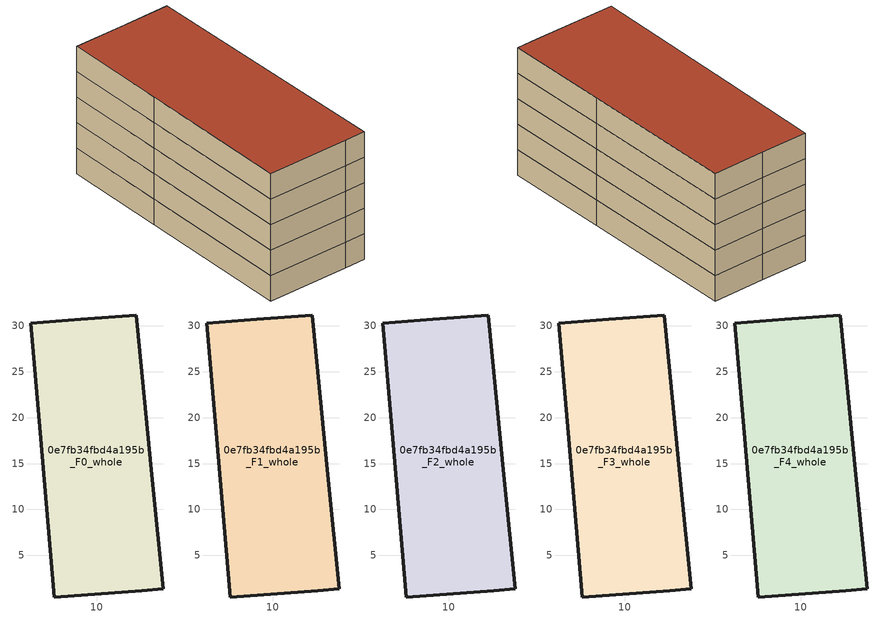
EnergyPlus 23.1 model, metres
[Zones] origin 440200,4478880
0e7fb34fbd4a195b_F0_whole
 floor ground (EU_floor_Construction): 14.29,31.16 16.05,13.22 17.22,1.35 14.87,1.17 5.35,0.47 3.83,18.33 2.81,30.26 8.26,30.69 z0
 wall outside (EU_wall_Construction): 2.81,30.26 3.83,18.33 5.35,0.47 14.87,1.17 17.22,1.35 16.05,13.22 14.29,31.16 8.26,30.69 2.81,30.26 z0:3
0e7fb34fbd4a195b_F1_whole
 floor to 0e7fb34fbd4a195b_F0_whole (EU_floor_Construction): 14.29,31.16 16.05,13.22 17.22,1.35 14.87,1.17 5.35,0.47 3.83,18.33 2.81,30.26 8.26,30.69 z3
 wall outside (EU_wall_Construction): 2.81,30.26 3.83,18.33 5.35,0.47 14.87,1.17 17.22,1.35 16.05,13.22 14.29,31.16 8.26,30.69 2.81,30.26 z3:6
0e7fb34fbd4a195b_F2_whole
 floor to 0e7fb34fbd4a195b_F1_whole (EU_floor_Construction): 14.29,31.16 16.05,13.22 17.22,1.35 14.87,1.17 5.35,0.47 3.83,18.33 2.81,30.26 8.26,30.69 z6
 wall outside (EU_wall_Construction): 2.81,30.26 3.83,18.33 5.35,0.47 14.87,1.17 17.22,1.35 16.05,13.22 14.29,31.16 8.26,30.69 2.81,30.26 z6:9
0e7fb34fbd4a195b_F3_whole
 floor to 0e7fb34fbd4a195b_F2_whole (EU_floor_Construction): 14.29,31.16 16.05,13.22 17.22,1.35 14.87,1.17 5.35,0.47 3.83,18.33 2.81,30.26 8.26,30.69 z9
 wall outside (EU_wall_Construction): 2.81,30.26 3.83,18.33 5.35,0.47 14.87,1.17 17.22,1.35 16.05,13.22 14.29,31.16 8.26,30.69 2.81,30.26 z9:12
0e7fb34fbd4a195b_F4_whole
 floor to 0e7fb34fbd4a195b_F3_whole (EU_floor_Construction): 14.29,31.16 16.05,13.22 17.22,1.35 14.87,1.17 5.35,0.47 3.83,18.33 2.81,30.26 8.26,30.69 z12
 wall outside (EU_wall_Construction): 2.81,30.26 3.83,18.33 5.35,0.47 14.87,1.17 17.22,1.35 16.05,13.22 14.29,31.16 8.26,30.69 2.81,30.26 z12:15
 roof outside (EU_roof_Construction): 17.22,1.35 16.05,13.22 14.29,31.16 8.26,30.69 2.81,30.26 3.83,18.33 5.35,0.47 14.87,1.17 z15
[Building]
EU S2 Campaign: North Axis=0; Terrain=City; Solar Distribution=FullExterior
[Site:Location]
Madrid: Latitude=40.5; Longitude=-3.5; Time Zone=1; Elevation=609
[SizingPeriod:WeatherFileDays]
AnnualSizingPeriod: Begin Month=1; Begin Day of Month=1; End Month=12; End Day of Month=31; Day of Week for Start Day=Monday; Use Weather File Daylight Saving Period=No; Use Weather File Rain and Snow Indicators=No
[MATERIAL]
EU_InternalMass_Material: Roughness=MediumRough; Thickness=0.1; Conductivity=1; Density=1800; Specific Heat=900; Thermal Absorptance=0.9; Solar Absorptance=0.7; Visible Absorptance=0.7
[MATERIAL:NOMASS] Roughness=MediumRough; Thermal Absorptance=0.9; Solar Absorptance=0.7; Visible Absorptance=0.7
Name | Thermal Resistance
EU_wall_NoMass | 0.609216
EU_roof_NoMass | 0.513268
EU_floor_NoMass | 0.568163
[CONSTRUCTION]
EU_wall_Construction: EU_wall_NoMass
EU_roof_Construction: EU_roof_NoMass
EU_floor_Construction: EU_floor_NoMass
EU_InternalMass_Construction: EU_InternalMass_Material
[ZONE] Type=1; Multiplier=1; Ceiling Height=autocalculate; Volume=1051.15; Floor Area=autocalculate; Part of Total Floor Area=Yes
0e7fb34fbd4a195b_F0_whole; 0e7fb34fbd4a195b_F1_whole; 0e7fb34fbd4a195b_F2_whole; 0e7fb34fbd4a195b_F3_whole; 0e7fb34fbd4a195b_F4_whole
[INTERNALMASS] Construction=EU_InternalMass_Construction; Surface Area=350.383
Name | Zone or ZoneList
0e7fb34fbd4a195b_F0_whole_EU_InternalMass | 0e7fb34fbd4a195b_F0_whole
0e7fb34fbd4a195b_F1_whole_EU_InternalMass | 0e7fb34fbd4a195b_F1_whole
0e7fb34fbd4a195b_F2_whole_EU_InternalMass | 0e7fb34fbd4a195b_F2_whole
0e7fb34fbd4a195b_F3_whole_EU_InternalMass | 0e7fb34fbd4a195b_F3_whole
0e7fb34fbd4a195b_F4_whole_EU_InternalMass | 0e7fb34fbd4a195b_F4_whole
[OTHEREQUIPMENT] Fuel Type=Electricity; Design Level Calculation Method=Watts/Area; Power per Zone Floor Area=1; Fraction Latent=0; Fraction Radiant=0; Fraction Lost=0; Carbon Dioxide Generation Rate=0; EndUse Subcategory=EU_Step8_InternalGains
Name | Zone or ZoneList or Space or SpaceList | Schedule
EU_Step8_InternalGain_0e7fb34fbd4a195b_F0_whole_f000 | 0e7fb34fbd4a195b_F0_whole | EU_Step8_GainSchedule_0e7fb34fbd4a195b_F0_whole_f000
EU_Step8_InternalGain_0e7fb34fbd4a195b_F1_whole_f000 | 0e7fb34fbd4a195b_F1_whole | EU_Step8_GainSchedule_0e7fb34fbd4a195b_F1_whole_f000
EU_Step8_InternalGain_0e7fb34fbd4a195b_F2_whole_f000 | 0e7fb34fbd4a195b_F2_whole | EU_Step8_GainSchedule_0e7fb34fbd4a195b_F2_whole_f000
EU_Step8_InternalGain_0e7fb34fbd4a195b_F3_whole_f000 | 0e7fb34fbd4a195b_F3_whole | EU_Step8_GainSchedule_0e7fb34fbd4a195b_F3_whole_f000
EU_Step8_InternalGain_0e7fb34fbd4a195b_F4_whole_f000 | 0e7fb34fbd4a195b_F4_whole | EU_Step8_GainSchedule_0e7fb34fbd4a195b_F4_whole_f000
[ZONEVENTILATION:DESIGNFLOWRATE] Schedule=EU_AlwaysOn; Design Flow Rate Calculation Method=AirChanges/Hour; Air Changes per Hour=0.752966; Ventilation Type=Natural; Fan Pressure Rise=0; Fan Total Efficiency=1; Constant Term Coefficient=1; Temperature Term Coefficient=0; Velocity Term Coefficient=0; Velocity Squared Term Coefficient=0; Minimum Indoor Temperature=-100; Maximum Indoor Temperature=100; Delta Temperature=-100; Minimum Outdoor Temperature=-100; Maximum Outdoor Temperature=100; Maximum Wind Speed=40
Name | Zone or ZoneList or Space or SpaceList
EU_ConstantAir_0e7fb34fbd4a195b_F0_whole | 0e7fb34fbd4a195b_F0_whole
EU_ConstantAir_0e7fb34fbd4a195b_F1_whole | 0e7fb34fbd4a195b_F1_whole
EU_ConstantAir_0e7fb34fbd4a195b_F2_whole | 0e7fb34fbd4a195b_F2_whole
EU_ConstantAir_0e7fb34fbd4a195b_F3_whole | 0e7fb34fbd4a195b_F3_whole
EU_ConstantAir_0e7fb34fbd4a195b_F4_whole | 0e7fb34fbd4a195b_F4_whole
[HVACTEMPLATE:THERMOSTAT] Constant Heating Setpoint=20; Constant Cooling Setpoint=50
EU_HeatOnly_0e7fb34fbd4a195b_F0_whole; EU_HeatOnly_0e7fb34fbd4a195b_F1_whole; EU_HeatOnly_0e7fb34fbd4a195b_F2_whole; EU_HeatOnly_0e7fb34fbd4a195b_F3_whole; EU_HeatOnly_0e7fb34fbd4a195b_F4_whole
[HVACTEMPLATE:ZONE:IDEALLOADSAIRSYSTEM] System Availability Schedule=EU_AlwaysOn; Maximum Heating Supply Air Temperature=50; Minimum Cooling Supply Air Temperature=13; Maximum Heating Supply Air Humidity Ratio=0.0156; Minimum Cooling Supply Air Humidity Ratio=0.0077; Heating Limit=NoLimit; Cooling Limit=NoLimit; Heating Availability Schedule=EU_AlwaysOn; Cooling Availability Schedule=EU_CoolingOff; Dehumidification Control Type=ConstantSensibleHeatRatio; Cooling Sensible Heat Ratio=0.7; Dehumidification Setpoint=60; Humidification Control Type=None; Humidification Setpoint=30; Outdoor Air Method=None; Outdoor Air Flow Rate per Person=0.00944; Outdoor Air Flow Rate per Zone Floor Area=0; Outdoor Air Flow Rate per Zone=0; Demand Controlled Ventilation Type=None; Outdoor Air Economizer Type=NoEconomizer; Heat Recovery Type=None; Sensible Heat Recovery Effectiveness=0.7; Latent Heat Recovery Effectiveness=0.65
Name | Template Thermostat
0e7fb34fbd4a195b_F0_whole | EU_HeatOnly_0e7fb34fbd4a195b_F0_whole
0e7fb34fbd4a195b_F1_whole | EU_HeatOnly_0e7fb34fbd4a195b_F1_whole
0e7fb34fbd4a195b_F2_whole | EU_HeatOnly_0e7fb34fbd4a195b_F2_whole
0e7fb34fbd4a195b_F3_whole | EU_HeatOnly_0e7fb34fbd4a195b_F3_whole
0e7fb34fbd4a195b_F4_whole | EU_HeatOnly_0e7fb34fbd4a195b_F4_whole
[SIZING:ZONE] Zone Cooling Design Supply Air Temperature Input Method=SupplyAirTemperature; Zone Cooling Design Supply Air Temperature=13; Zone Heating Design Supply Air Temperature Input Method=SupplyAirTemperature; Zone Heating Design Supply Air Temperature=50; Zone Cooling Design Supply Air Humidity Ratio=0.008; Zone Heating Design Supply Air Humidity Ratio=0.008; Cooling Design Air Flow Method=DesignDay; Cooling Design Air Flow Rate=0; Cooling Minimum Air Flow per Zone Floor Area=0.000762; Cooling Minimum Air Flow=0; Cooling Minimum Air Flow Fraction=0.2; Heating Design Air Flow Method=DesignDay; Heating Design Air Flow Rate=0; Heating Maximum Air Flow per Zone Floor Area=0.002032; Heating Maximum Air Flow=0.141576; Heating Maximum Air Flow Fraction=0.3; Account for Dedicated Outdoor Air System=No; Dedicated Outdoor Air System Control Strategy=NeutralSupplyAir; Dedicated Outdoor Air Low Setpoint Temperature for Design=autosize; Dedicated Outdoor Air High Setpoint Temperature for Design=autosize; Zone Load Sizing Method=Sensible Load Only No Latent Load; Zone Latent Cooling Design Supply Air Humidity Ratio Input Method=HumidityRatioDifference; Zone Cooling Design Supply Air Humidity Ratio Difference=0.005; Zone Latent Heating Design Supply Air Humidity Ratio Input Method=HumidityRatioDifference; Zone Humidification Design Supply Air Humidity Ratio Difference=0.005
0e7fb34fbd4a195b_F0_whole; 0e7fb34fbd4a195b_F1_whole; 0e7fb34fbd4a195b_F2_whole; 0e7fb34fbd4a195b_F3_whole; 0e7fb34fbd4a195b_F4_whole
[SCHEDULE:CONSTANT]
Name | Hourly Value
EU_AlwaysOn | 1
EU_CoolingOff | 0
[SCHEDULE:FILE] Column Number=1; Rows to Skip at Top=0; Number of Hours of Data=8760; Column Separator=Comma; Interpolate to Timestep=No; Minutes per Item=60; Adjust Schedule for Daylight Savings=Yes
Name | File
EU_Step8_GainSchedule_0e7fb34fbd4a195b_F0_whole_f000 | C:\Users\o_iseri\Desktop\OpenUBEM\openubem\outputs\eu_evidence\EU-11\ES-MAD-BERRUGUETE\idfs\0e7fb34fbd4a195b\0e7fb34fbd4a195b_F0_whole_f000_gain.csv
EU_Step8_GainSchedule_0e7fb34fbd4a195b_F1_whole_f000 | C:\Users\o_iseri\Desktop\OpenUBEM\openubem\outputs\eu_evidence\EU-11\ES-MAD-BERRUGUETE\idfs\0e7fb34fbd4a195b\0e7fb34fbd4a195b_F1_whole_f000_gain.csv
EU_Step8_GainSchedule_0e7fb34fbd4a195b_F2_whole_f000 | C:\Users\o_iseri\Desktop\OpenUBEM\openubem\outputs\eu_evidence\EU-11\ES-MAD-BERRUGUETE\idfs\0e7fb34fbd4a195b\0e7fb34fbd4a195b_F2_whole_f000_gain.csv
EU_Step8_GainSchedule_0e7fb34fbd4a195b_F3_whole_f000 | C:\Users\o_iseri\Desktop\OpenUBEM\openubem\outputs\eu_evidence\EU-11\ES-MAD-BERRUGUETE\idfs\0e7fb34fbd4a195b\0e7fb34fbd4a195b_F3_whole_f000_gain.csv
EU_Step8_GainSchedule_0e7fb34fbd4a195b_F4_whole_f000 | C:\Users\o_iseri\Desktop\OpenUBEM\openubem\outputs\eu_evidence\EU-11\ES-MAD-BERRUGUETE\idfs\0e7fb34fbd4a195b\0e7fb34fbd4a195b_F4_whole_f000_gain.csv
